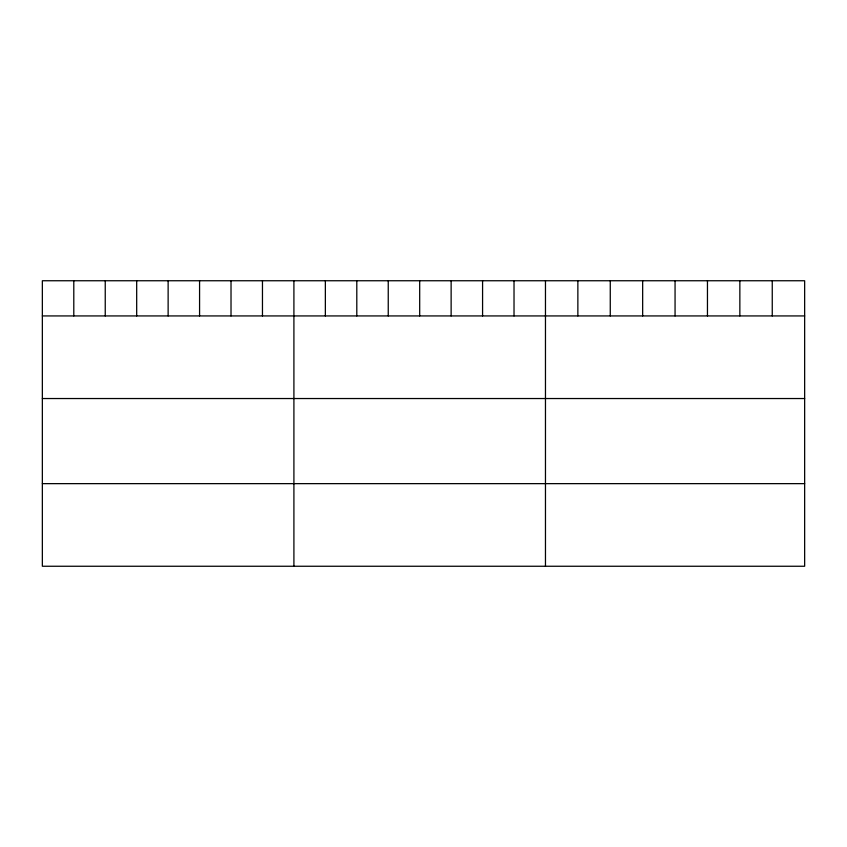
<?xml version="1.0" encoding="UTF-8"?>
<svg xmlns="http://www.w3.org/2000/svg" width="847" height="847" viewBox="0 0 847 847"><rect width="100%" height="100%" fill="white"/><g stroke="black" fill="none" stroke-linecap="round" stroke-linejoin="round"><path stroke-width="1.27" d="M804.65 315.931L804.65 566.251L42.35 566.251L42.35 280.749L804.65 280.749L804.65 315.931L42.35 315.931M42.35 398.535L804.65 398.535M42.35 483.648L804.65 483.648M772.252 280.749L772.252 315.931M739.855 280.749L739.855 315.931M707.457 280.749L707.457 315.931M675.059 280.749L675.059 315.931M642.661 280.749L642.661 315.931M610.264 280.749L610.264 315.931M577.866 280.749L577.866 315.931M545.468 280.749L545.468 566.251M514.023 280.749L514.023 315.931M482.578 280.749L482.578 315.931M451.133 280.749L451.133 315.931M419.689 280.749L419.689 315.931M388.244 280.749L388.244 315.931M356.799 280.749L356.799 315.931M325.354 280.749L325.354 315.931M293.909 280.749L293.909 566.251M262.464 280.749L262.464 315.931M231.019 280.749L231.019 315.931M199.574 280.749L199.574 315.931M168.13 280.749L168.13 315.931M136.685 280.749L136.685 315.931M105.24 280.749L105.24 315.931M73.795 280.749L73.795 315.931"/></g></svg>
